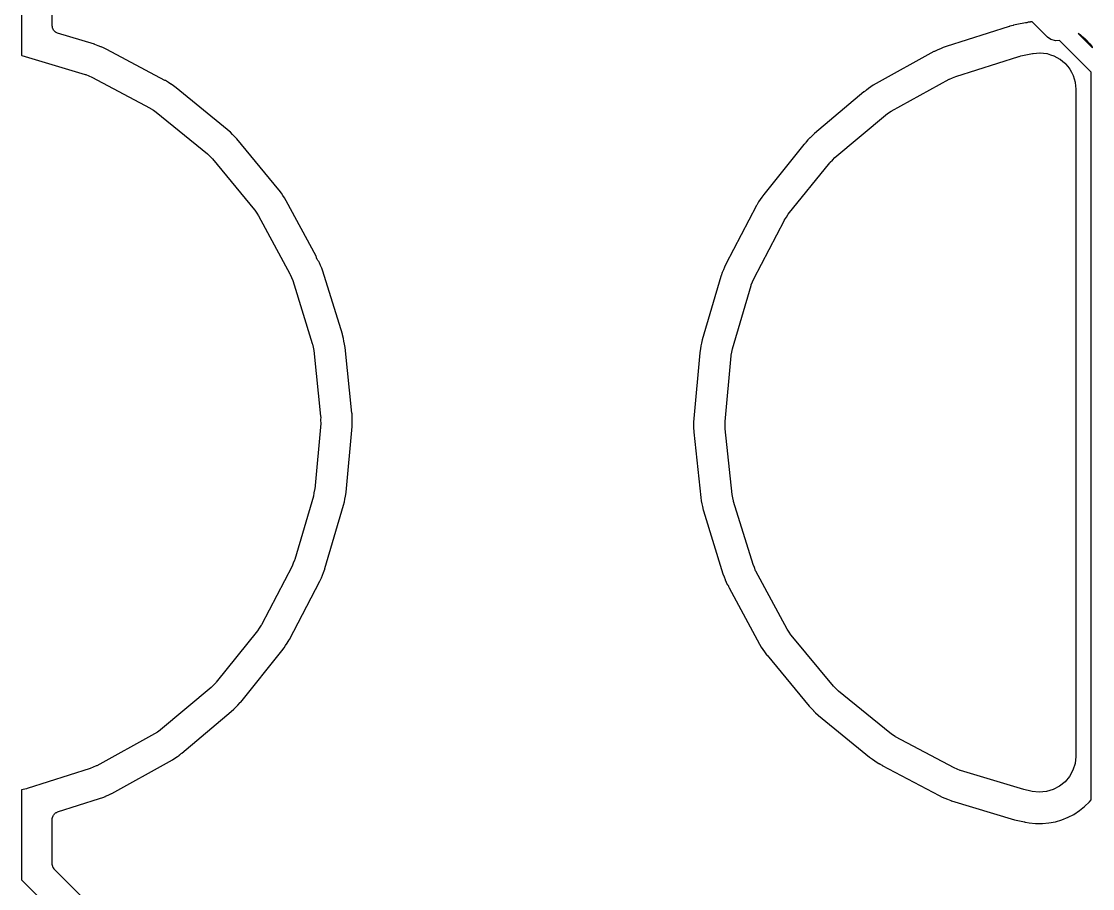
# Model space of a CAD drawing. Extents: x 40 to 174, y -137 to -40.
# Drawn here: x 121.9 to 139.57, y -95.79 to -81.48 of the extents above; entities that cross this region are included whole.
import ezdxf

# ---------------------------------------------------------------- set-up
doc = ezdxf.new("R2010")
doc.units = 0
doc.header["$MEASUREMENT"] = 0
doc.layers.add('BLACK', color=7, linetype='CONTINUOUS')

msp = doc.modelspace()

# ---------------------------------------------------------------- linework, layer by layer
at = {"layer": 'BLACK', "linetype": 'CONTINUOUS'}
for p, q in [((121.9, -79.7605), (121.9, -82.0401)), ((122.408, -81.5545), (122.408, -79.8368)), ((122.411, -81.5689), (122.408, -81.5545)), ((122.411, -81.5836), (122.411, -81.5689)), ((122.414, -81.5905), (122.411, -81.5836)), ((122.416, -81.598), (122.414, -81.5905)), ((122.423, -81.6106), (122.416, -81.598)), ((122.429, -81.6241), (122.423, -81.6106)), ((122.434, -81.6296), (122.429, -81.6241)), ((122.438, -81.6362), (122.434, -81.6296)), ((122.449, -81.6456), (122.438, -81.6362)), ((122.459, -81.6562), (122.449, -81.6456)), ((122.466, -81.6597), (122.459, -81.6562)), ((138.198, -81.5642), (137.161, -81.8932)), ((138.202, -81.5629), (138.198, -81.5642)), ((138.207, -81.5615), (138.202, -81.5629)), ((138.265, -81.5467), (138.207, -81.5615)), ((138.268, -81.546), (138.265, -81.5466)), ((138.265, -81.5466), (138.265, -81.5467)), ((138.269, -81.5459), (138.268, -81.5459)), ((138.268, -81.5459), (138.268, -81.546)), ((138.324, -81.5322), (138.269, -81.5459)), ((138.466, -81.5041), (138.324, -81.5322)), ((138.469, -81.5046), (138.466, -81.5041)), ((138.48, -81.5025), (138.469, -81.5046)), ((138.491, -81.5023), (138.48, -81.5025)), ((138.502, -81.4984), (138.491, -81.5023)), ((138.491, -81.5023), (138.491, -81.5023)), ((138.512, -81.4964), (138.502, -81.4984)), ((138.513, -81.4963), (138.512, -81.4963)), ((138.512, -81.4963), (138.512, -81.4964)), ((138.512, -81.4964), (138.512, -81.4964)), ((138.546, -81.4917), (138.513, -81.4963)), ((138.552, -81.4908), (138.546, -81.4917)), ((138.546, -81.4917), (138.546, -81.4917)), ((138.546, -81.4917), (138.546, -81.4917)), ((138.579, -81.4887), (138.552, -81.4908)), ((138.832, -81.7422), (138.579, -81.4887)), ((122.471, -81.6645), (122.466, -81.6597)), ((122.485, -81.6695), (122.471, -81.6645)), ((122.498, -81.6761), (122.485, -81.6695)), ((123.104, -81.8588), (122.498, -81.6761)), ((138.886, -81.7801), (138.832, -81.7422)), ((138.971, -81.8029), (138.886, -81.7801)), ((139.029, -81.7978), (138.971, -81.8029)), ((139.55, -82.3186), (139.029, -81.7978)), ((139.375, -81.7079), (139.339, -81.683)), ((139.339, -81.683), (139.575, -81.9194)), ((139.377, -81.7091), (139.375, -81.7079)), ((139.378, -81.7101), (139.377, -81.7091)), ((139.379, -81.7108), (139.378, -81.7101)), ((139.415, -81.7413), (139.379, -81.7108)), ((139.416, -81.7415), (139.415, -81.7413)), ((139.416, -81.7419), (139.416, -81.7415)), ((139.453, -81.7723), (139.416, -81.7419)), ((139.453, -81.773), (139.453, -81.7723)), ((139.455, -81.7738), (139.453, -81.773)), ((139.456, -81.7751), (139.455, -81.7738)), ((139.495, -81.8152), (139.456, -81.7751)), ((139.496, -81.8155), (139.495, -81.8152)), ((139.496, -81.8159), (139.496, -81.8155)), ((139.536, -81.8561), (139.496, -81.8159)), ((123.107, -81.8599), (123.104, -81.8588)), ((123.112, -81.8613), (123.107, -81.8599)), ((123.169, -81.8825), (123.112, -81.8613)), ((123.212, -81.9008), (123.169, -81.8825)), ((123.213, -81.901), (123.212, -81.9008)), ((123.214, -81.9015), (123.213, -81.901)), ((123.257, -81.9193), (123.214, -81.9015)), ((123.308, -81.9436), (123.257, -81.9193)), ((124.269, -82.4542), (123.308, -81.9436)), ((136.957, -81.9803), (136.004, -82.5044)), ((136.961, -81.9784), (136.957, -81.9803)), ((136.965, -81.9761), (136.961, -81.9784)), ((137.02, -81.9499), (136.965, -81.9761)), ((137.063, -81.9321), (137.02, -81.9499)), ((137.064, -81.9316), (137.063, -81.9321)), ((137.065, -81.9314), (137.064, -81.9316)), ((137.108, -81.9131), (137.065, -81.9314)), ((137.161, -81.8932), (137.108, -81.9131)), ((138.421, -82.0434), (138.584, -82.0113)), ((138.584, -82.0113), (138.587, -82.0107)), ((138.587, -82.0107), (138.588, -82.0106)), ((138.588, -82.0106), (138.592, -82.0098)), ((138.588, -82.0106), (138.588, -82.0106)), ((138.592, -82.0098), (138.648, -82.0051)), ((138.648, -82.0051), (138.704, -82)), ((138.704, -82), (138.707, -82.0003)), ((138.707, -82.0003), (138.709, -82.0001)), ((138.709, -82.0001), (138.765, -82.0064)), ((138.765, -82.0064), (138.821, -82.0123)), ((139.537, -81.8576), (139.536, -81.8561)), ((139.538, -81.8588), (139.537, -81.8576)), ((139.539, -81.8596), (139.538, -81.8588)), ((139.568, -81.8966), (139.539, -81.8596)), ((139.569, -81.8969), (139.568, -81.8966)), ((139.569, -81.8973), (139.569, -81.8969)), ((139.575, -81.9046), (139.569, -81.8973)), ((139.575, -81.9194), (139.575, -81.9046)), ((121.9, -82.0401), (121.909, -82.0418)), ((121.909, -82.0418), (122.953, -82.357)), ((137.316, -82.3902), (138.356, -82.0602)), ((138.356, -82.0602), (138.364, -82.0577)), ((138.364, -82.0577), (138.393, -82.052)), ((138.393, -82.052), (138.421, -82.0434)), ((138.821, -82.0123), (138.823, -82.0129)), ((138.823, -82.0129), (138.825, -82.0132)), ((138.825, -82.0132), (138.879, -82.0303)), ((138.879, -82.0303), (138.933, -82.0469)), ((138.933, -82.0469), (138.935, -82.048)), ((138.935, -82.048), (138.937, -82.0487)), ((138.937, -82.0487), (138.986, -82.0758)), ((138.986, -82.0758), (139.036, -82.1026)), ((139.036, -82.1026), (139.037, -82.1041)), ((139.037, -82.1041), (139.039, -82.1052)), ((139.039, -82.1052), (139.082, -82.1413)), ((139.082, -82.1413), (139.126, -82.1772)), ((139.126, -82.1772), (139.127, -82.179)), ((139.127, -82.179), (139.129, -82.1805)), ((139.129, -82.1805), (139.164, -82.2243)), ((122.953, -82.357), (122.961, -82.3595)), ((122.961, -82.3595), (123.011, -82.381)), ((139.164, -82.2243), (139.2, -82.268)), ((139.2, -82.268), (139.201, -82.27)), ((139.201, -82.27), (139.202, -82.2719)), ((139.202, -82.2719), (139.228, -82.3216)), ((139.228, -82.3216), (139.255, -82.3714)), ((139.55, -88.1131), (139.55, -82.3186)), ((123.011, -82.381), (123.061, -82.4017)), ((123.061, -82.4017), (124.025, -82.9138)), ((124.272, -82.456), (124.269, -82.4542)), ((124.277, -82.4583), (124.272, -82.456)), ((124.329, -82.4902), (124.277, -82.4583)), ((124.367, -82.5165), (124.329, -82.4902)), ((124.368, -82.5169), (124.367, -82.5165)), ((124.369, -82.5175), (124.368, -82.5169)), ((124.408, -82.5433), (124.369, -82.5175)), ((135.956, -82.5343), (135.917, -82.5607)), ((136.004, -82.5044), (135.956, -82.5343)), ((136.252, -82.962), (137.208, -82.4363)), ((137.208, -82.4363), (137.216, -82.4323)), ((137.216, -82.4323), (137.266, -82.4116)), ((137.266, -82.4116), (137.316, -82.3902)), ((139.255, -82.3714), (139.255, -82.3736)), ((139.255, -82.3736), (139.256, -82.3757)), ((139.256, -82.3757), (139.272, -82.4295)), ((139.272, -82.4295), (139.289, -82.4835)), ((139.289, -82.4835), (139.289, -82.4858)), ((139.289, -82.4858), (139.289, -82.488)), ((139.289, -82.488), (139.295, -82.5439)), ((124.454, -82.5772), (124.408, -82.5433)), ((125.297, -83.2646), (124.454, -82.5772)), ((135.802, -82.6458), (134.988, -83.3289)), ((135.805, -82.6446), (135.802, -82.6458)), ((135.813, -82.6379), (135.805, -82.6446)), ((135.822, -82.6328), (135.813, -82.6379)), ((135.825, -82.63), (135.822, -82.6328)), ((135.833, -82.6214), (135.825, -82.63)), ((135.842, -82.6141), (135.833, -82.6214)), ((135.877, -82.5875), (135.842, -82.6134)), ((135.842, -82.6134), (135.842, -82.6141)), ((135.916, -82.5617), (135.877, -82.5875)), ((135.917, -82.5607), (135.916, -82.5611)), ((135.916, -82.5611), (135.916, -82.5617)), ((139.295, -82.5439), (139.3, -82.6)), ((139.3, -82.6), (139.3, -93.6)), ((124.025, -82.9138), (124.032, -82.9178)), ((124.032, -82.9178), (124.077, -82.9485)), ((124.077, -82.9485), (124.122, -82.9786)), ((124.122, -82.9786), (124.968, -83.668)), ((135.32, -83.7295), (136.156, -83.0282)), ((136.156, -83.0281), (136.162, -83.0228)), ((136.156, -83.0282), (136.156, -83.0281)), ((136.156, -83.0281), (136.156, -83.0281)), ((136.162, -83.0228), (136.207, -82.9927)), ((136.207, -82.9927), (136.252, -82.962)), ((125.3, -83.2673), (125.297, -83.2646)), ((125.303, -83.2702), (125.3, -83.2673)), ((125.348, -83.3116), (125.303, -83.2702)), ((125.381, -83.3449), (125.348, -83.3116)), ((125.382, -83.3454), (125.381, -83.3449)), ((125.382, -83.3462), (125.382, -83.3454)), ((125.415, -83.379), (125.382, -83.3462)), ((125.454, -83.4212), (125.415, -83.379)), ((126.147, -84.2592), (125.454, -83.4212)), ((134.912, -83.4023), (134.879, -83.4351)), ((134.913, -83.401), (134.912, -83.4015)), ((134.912, -83.4015), (134.912, -83.4023)), ((134.946, -83.3676), (134.913, -83.401)), ((134.988, -83.3289), (134.946, -83.3676)), ((134.812, -83.513), (134.151, -84.335)), ((134.813, -83.5115), (134.812, -83.513)), ((134.821, -83.5065), (134.813, -83.5115)), ((134.829, -83.4967), (134.821, -83.5065)), ((134.839, -83.4881), (134.829, -83.4967)), ((134.841, -83.4846), (134.839, -83.4881)), ((134.845, -83.4766), (134.841, -83.4846)), ((134.847, -83.4741), (134.845, -83.4766)), ((134.851, -83.4694), (134.847, -83.4741)), ((134.853, -83.4632), (134.851, -83.4694)), ((134.879, -83.4351), (134.853, -83.4632)), ((124.968, -83.668), (124.974, -83.6734)), ((124.974, -83.6734), (125.012, -83.7123)), ((125.012, -83.7123), (125.051, -83.7506)), ((125.051, -83.7506), (125.746, -84.5911)), ((135.243, -83.8067), (135.282, -83.7683)), ((135.282, -83.7683), (135.32, -83.7295)), ((134.554, -84.6635), (135.238, -83.8132)), ((135.238, -83.8132), (135.243, -83.8067)), ((135.238, -83.8132), (135.238, -83.8132)), ((135.238, -83.8132), (135.238, -83.8132)), ((126.15, -84.2622), (126.147, -84.2592)), ((126.153, -84.266), (126.15, -84.2622)), ((126.189, -84.3154), (126.153, -84.266)), ((126.215, -84.3544), (126.189, -84.3154)), ((126.215, -84.355), (126.215, -84.3544)), ((126.216, -84.3558), (126.215, -84.355)), ((126.242, -84.3946), (126.216, -84.3558)), ((126.271, -84.4434), (126.242, -84.3946)), ((126.764, -85.3546), (126.271, -84.4434)), ((134.065, -84.4604), (134.033, -84.5128)), ((134.091, -84.4217), (134.065, -84.4604)), ((134.092, -84.4203), (134.091, -84.4209)), ((134.091, -84.4209), (134.091, -84.4217)), ((134.117, -84.3812), (134.092, -84.4203)), ((134.151, -84.335), (134.117, -84.3812)), ((125.746, -84.5911), (125.752, -84.5976)), ((125.752, -84.5976), (125.782, -84.6432)), ((125.782, -84.6432), (125.812, -84.6882)), ((134.029, -84.5204), (133.525, -85.4846)), ((134.031, -84.5169), (134.029, -84.5204)), ((134.029, -84.5204), (134.029, -84.5204)), ((134.033, -84.5128), (134.031, -84.5169)), ((125.812, -84.6882), (126.331, -85.6479)), ((133.985, -85.7284), (134.49, -84.7615)), ((134.49, -84.7615), (134.494, -84.7541)), ((134.494, -84.7541), (134.525, -84.709)), ((134.525, -84.709), (134.554, -84.6635)), ((126.764, -85.3579), (126.764, -85.3546)), ((126.768, -85.3715), (126.764, -85.3579)), ((126.77, -85.3855), (126.768, -85.3715)), ((126.771, -85.3885), (126.77, -85.3855)), ((126.771, -85.3887), (126.771, -85.3885)), ((126.774, -85.393), (126.771, -85.3887)), ((126.776, -85.4004), (126.774, -85.393)), ((126.778, -85.4043), (126.776, -85.4004)), ((126.786, -85.4155), (126.778, -85.4043)), ((126.792, -85.4276), (126.786, -85.4155)), ((126.798, -85.4333), (126.792, -85.4276)), ((126.803, -85.4402), (126.798, -85.4333)), ((126.81, -85.4448), (126.803, -85.4402)), ((126.819, -85.4634), (126.81, -85.4448)), ((126.836, -85.5065), (126.819, -85.4634)), ((126.837, -85.5073), (126.836, -85.5065)), ((126.837, -85.5082), (126.837, -85.5073)), ((126.855, -85.5512), (126.837, -85.5082)), ((133.501, -85.5363), (133.484, -85.5797)), ((133.525, -85.4846), (133.501, -85.5363)), ((126.331, -85.6479), (126.331, -85.6479)), ((126.331, -85.6479), (126.331, -85.6479)), ((126.331, -85.6479), (126.335, -85.6553)), ((126.335, -85.6553), (126.355, -85.7057)), ((126.355, -85.7057), (126.376, -85.7558)), ((126.874, -85.6048), (126.855, -85.5512)), ((127.196, -86.6437), (126.874, -85.6048)), ((133.442, -85.6902), (133.135, -86.7337)), ((133.443, -85.6862), (133.442, -85.6902)), ((133.444, -85.6818), (133.443, -85.6862)), ((133.465, -85.6242), (133.444, -85.6818)), ((133.483, -85.5813), (133.465, -85.6242)), ((133.484, -85.5797), (133.483, -85.5805)), ((133.483, -85.5805), (133.483, -85.5813)), ((126.376, -85.7558), (126.699, -86.798)), ((133.633, -86.8836), (133.941, -85.837)), ((133.941, -85.837), (133.944, -85.8289)), ((133.944, -85.8289), (133.965, -85.7788)), ((133.965, -85.7788), (133.985, -85.7284)), ((127.197, -86.6478), (127.196, -86.6437)), ((127.199, -86.6524), (127.197, -86.6478)), ((127.213, -86.7117), (127.199, -86.6524)), ((127.222, -86.7574), (127.213, -86.7117)), ((127.222, -86.7583), (127.222, -86.7574)), ((127.222, -86.7592), (127.222, -86.7583)), ((127.232, -86.805), (127.222, -86.7592)), ((133.135, -86.7337), (133.121, -86.7892)), ((126.699, -86.798), (126.701, -86.806)), ((126.701, -86.806), (126.712, -86.8594)), ((126.712, -86.8594), (126.723, -86.9127)), ((126.723, -86.9127), (126.837, -87.9977)), ((127.241, -86.8614), (127.232, -86.805)), ((127.354, -87.9431), (127.241, -86.8614)), ((133.093, -86.9518), (132.994, -88.0349)), ((133.094, -86.9429), (133.093, -86.9477)), ((133.093, -86.9477), (133.093, -86.9518)), ((133.103, -86.8824), (133.094, -86.9429)), ((133.112, -86.8368), (133.103, -86.8824)), ((133.113, -86.8351), (133.112, -86.8359)), ((133.112, -86.8359), (133.112, -86.8368)), ((133.121, -86.7892), (133.113, -86.8351)), ((133.612, -86.9903), (133.623, -86.937)), ((133.623, -86.937), (133.633, -86.8836)), ((133.512, -88.0852), (133.611, -86.9986)), ((133.611, -86.9986), (133.612, -86.9903)), ((126.837, -87.9977), (126.838, -88.0061)), ((126.838, -88.0061), (126.837, -88.0605)), ((127.355, -87.9471), (127.354, -87.9431)), ((127.355, -87.9519), (127.355, -87.9471)), ((127.358, -88.013), (127.355, -87.9519)), ((127.358, -88.0596), (127.358, -88.013)), ((126.838, -88.1148), (126.739, -89.2014)), ((126.837, -88.0605), (126.838, -88.1148)), ((127.257, -89.2481), (127.356, -88.1651)), ((127.356, -88.1651), (127.358, -88.1081)), ((127.358, -88.0604), (127.358, -88.0596)), ((127.358, -88.0613), (127.358, -88.0604)), ((127.358, -88.1081), (127.358, -88.0613)), ((132.994, -88.0349), (132.992, -88.0919)), ((132.992, -88.0919), (132.992, -88.1386)), ((132.992, -88.1386), (132.992, -88.1395)), ((132.992, -88.1395), (132.992, -88.1404)), ((132.992, -88.1404), (132.992, -88.187)), ((132.992, -88.187), (132.995, -88.2481)), ((133.513, -88.1395), (133.512, -88.0852)), ((133.512, -88.1939), (133.513, -88.1395)), ((133.513, -88.2023), (133.512, -88.1939)), ((139.55, -94.3256), (139.55, -88.1131)), ((139.55, -88.1131), (139.55, -88.1131)), ((132.995, -88.2481), (132.995, -88.2529)), ((132.995, -88.2529), (132.996, -88.2569)), ((132.996, -88.2569), (133.109, -89.3386)), ((133.627, -89.2873), (133.513, -88.2023)), ((126.738, -89.2097), (126.727, -89.263)), ((126.739, -89.2014), (126.738, -89.2097)), ((127.247, -89.3176), (127.256, -89.2571)), ((127.256, -89.2571), (127.257, -89.2523)), ((127.257, -89.2523), (127.257, -89.2481)), ((126.717, -89.3164), (126.409, -90.363)), ((126.727, -89.263), (126.717, -89.3164)), ((127.215, -89.4663), (127.229, -89.4108)), ((127.229, -89.4108), (127.237, -89.3649)), ((127.237, -89.3649), (127.238, -89.3641)), ((127.238, -89.3632), (127.247, -89.3176)), ((127.238, -89.3641), (127.238, -89.3632)), ((133.109, -89.3386), (133.118, -89.395)), ((133.118, -89.395), (133.128, -89.4409)), ((133.638, -89.3406), (133.627, -89.2873)), ((133.649, -89.394), (133.638, -89.3406)), ((133.651, -89.402), (133.649, -89.394)), ((133.974, -90.4442), (133.651, -89.402)), ((126.908, -90.5098), (127.215, -89.4663)), ((133.128, -89.4409), (133.128, -89.4418)), ((133.128, -89.4418), (133.128, -89.4426)), ((133.128, -89.4426), (133.137, -89.4883)), ((133.137, -89.4883), (133.151, -89.5476)), ((133.151, -89.5476), (133.153, -89.552)), ((133.153, -89.552), (133.154, -89.5563)), ((133.154, -89.5563), (133.476, -90.5952)), ((126.365, -90.4716), (125.86, -91.4385)), ((126.385, -90.4212), (126.365, -90.4716)), ((126.406, -90.3711), (126.385, -90.4212)), ((126.409, -90.363), (126.406, -90.3711)), ((133.995, -90.4943), (133.974, -90.4442)), ((134.015, -90.5447), (133.995, -90.4943)), ((126.825, -90.7154), (126.849, -90.6637)), ((126.849, -90.6637), (126.866, -90.6203)), ((126.866, -90.6203), (126.867, -90.6196)), ((126.867, -90.6187), (126.885, -90.5758)), ((126.867, -90.6196), (126.867, -90.6187)), ((126.885, -90.5758), (126.906, -90.5182)), ((126.906, -90.5182), (126.907, -90.5136)), ((126.907, -90.5136), (126.908, -90.5098)), ((133.476, -90.5952), (133.495, -90.6488)), ((133.495, -90.6488), (133.513, -90.6919)), ((134.019, -90.5521), (134.015, -90.5447)), ((134.538, -91.5118), (134.019, -90.5521)), ((134.019, -90.5521), (134.019, -90.5521)), ((134.019, -90.5521), (134.019, -90.5521)), ((126.321, -91.6793), (126.825, -90.7154)), ((133.513, -90.6919), (133.513, -90.6927)), ((133.513, -90.6927), (133.514, -90.6935)), ((133.514, -90.6935), (133.531, -90.7366)), ((133.531, -90.7366), (133.547, -90.771)), ((133.547, -90.771), (133.552, -90.7754)), ((133.552, -90.7754), (133.557, -90.784)), ((133.557, -90.784), (133.563, -90.7914)), ((133.563, -90.7914), (133.565, -90.7953)), ((133.565, -90.7953), (133.569, -90.8067)), ((133.569, -90.8067), (133.575, -90.8174)), ((133.575, -90.8174), (133.576, -90.8274)), ((133.576, -90.8274), (133.577, -90.8281)), ((133.577, -90.8281), (134.079, -91.7566)), ((125.796, -91.5365), (125.112, -92.3868)), ((125.825, -91.491), (125.796, -91.5365)), ((125.856, -91.4459), (125.825, -91.491)), ((125.86, -91.4385), (125.856, -91.4459)), ((134.568, -91.5568), (134.538, -91.5118)), ((126.285, -91.7396), (126.317, -91.6873)), ((126.317, -91.6873), (126.319, -91.6831)), ((126.319, -91.6831), (126.321, -91.6793)), ((134.598, -91.6024), (134.568, -91.5568)), ((134.604, -91.6089), (134.598, -91.6024)), ((135.299, -92.4494), (134.604, -91.6089)), ((125.518, -92.7127), (126.199, -91.865)), ((126.199, -91.865), (126.233, -91.8188)), ((126.233, -91.8188), (126.258, -91.7797)), ((126.258, -91.7797), (126.259, -91.7791)), ((126.259, -91.7783), (126.285, -91.7396)), ((126.259, -91.7791), (126.259, -91.7783)), ((134.079, -91.7566), (134.108, -91.8054)), ((134.108, -91.8054), (134.134, -91.8441)), ((134.134, -91.8441), (134.135, -91.845)), ((134.135, -91.845), (134.135, -91.8456)), ((134.135, -91.8456), (134.161, -91.8846)), ((134.161, -91.8846), (134.197, -91.934)), ((134.197, -91.934), (134.2, -91.9375)), ((134.2, -91.9375), (134.203, -91.941)), ((134.203, -91.941), (134.896, -92.7788)), ((125.068, -92.4316), (125.03, -92.4705)), ((125.107, -92.3933), (125.068, -92.4316)), ((125.112, -92.3868), (125.107, -92.3933)), ((125.03, -92.4705), (124.194, -93.1718)), ((135.338, -92.4877), (135.299, -92.4494)), ((135.376, -92.5266), (135.338, -92.4877)), ((135.382, -92.532), (135.376, -92.5266)), ((136.228, -93.2214), (135.382, -92.532)), ((125.438, -92.7977), (125.471, -92.7649)), ((125.471, -92.7649), (125.512, -92.7196)), ((125.512, -92.7196), (125.515, -92.716)), ((125.515, -92.716), (125.518, -92.7127)), ((134.896, -92.7788), (134.935, -92.821)), ((124.548, -93.5542), (125.362, -92.8711)), ((125.362, -92.8711), (125.404, -92.8324)), ((125.404, -92.8324), (125.437, -92.799)), ((125.437, -92.799), (125.438, -92.7985)), ((125.438, -92.7985), (125.438, -92.7977)), ((134.935, -92.821), (134.968, -92.8538)), ((134.968, -92.8538), (134.968, -92.8546)), ((134.968, -92.8546), (134.969, -92.8551)), ((134.969, -92.8551), (135.002, -92.8884)), ((135.002, -92.8884), (135.047, -92.9298)), ((135.047, -92.9298), (135.05, -92.9328)), ((135.05, -92.9328), (135.053, -92.9355)), ((135.053, -92.9355), (135.896, -93.6228)), ((124.098, -93.238), (123.142, -93.7637)), ((124.143, -93.2073), (124.098, -93.238)), ((124.188, -93.1772), (124.143, -93.2073)), ((124.194, -93.1719), (124.188, -93.1772)), ((124.194, -93.1718), (124.194, -93.1719)), ((124.194, -93.1719), (124.194, -93.1719)), ((136.273, -93.2515), (136.228, -93.2214)), ((136.318, -93.2822), (136.273, -93.2515)), ((136.325, -93.2862), (136.318, -93.2822)), ((137.289, -93.7983), (136.325, -93.2862)), ((136.325, -93.2862), (136.325, -93.2862)), ((136.325, -93.2862), (136.325, -93.2862)), ((124.346, -93.6955), (124.394, -93.6657)), ((124.394, -93.6657), (124.433, -93.6393)), ((124.433, -93.6393), (124.434, -93.6389)), ((124.434, -93.6383), (124.473, -93.6125)), ((124.434, -93.6389), (124.434, -93.6383)), ((124.473, -93.6125), (124.508, -93.5866)), ((124.508, -93.5859), (124.517, -93.5786)), ((124.508, -93.5866), (124.508, -93.5859)), ((124.517, -93.5786), (124.525, -93.57)), ((124.525, -93.57), (124.528, -93.5672)), ((124.528, -93.5672), (124.537, -93.5621)), ((124.537, -93.5621), (124.545, -93.5554)), ((124.545, -93.5554), (124.548, -93.5542)), ((135.896, -93.6228), (135.942, -93.6567)), ((135.942, -93.6567), (135.981, -93.6825)), ((139.3, -93.6084), (139.287, -93.7247)), ((139.3, -93.6), (139.3, -93.6084)), ((123.034, -93.8098), (121.994, -94.1398)), ((123.084, -93.7884), (123.034, -93.8098)), ((123.134, -93.7677), (123.084, -93.7884)), ((123.142, -93.7637), (123.134, -93.7677)), ((123.393, -94.2196), (124.346, -93.6955)), ((135.981, -93.6825), (135.982, -93.6831)), ((135.982, -93.6831), (135.983, -93.6835)), ((135.983, -93.6835), (136.021, -93.7098)), ((136.021, -93.7098), (136.048, -93.7265)), ((136.048, -93.7265), (136.05, -93.728)), ((136.05, -93.728), (136.052, -93.7289)), ((136.052, -93.7289), (136.059, -93.7331)), ((136.059, -93.7331), (136.062, -93.7345)), ((136.062, -93.7345), (136.062, -93.7345)), ((136.062, -93.7345), (136.067, -93.7371)), ((136.067, -93.7371), (136.075, -93.7395)), ((136.075, -93.7395), (136.079, -93.7414)), ((136.079, -93.7414), (136.089, -93.7491)), ((136.089, -93.7491), (136.101, -93.7552)), ((136.101, -93.7552), (136.103, -93.7574)), ((136.103, -93.7574), (137.042, -94.2564)), ((137.339, -93.819), (137.289, -93.7983)), ((137.389, -93.8405), (137.339, -93.819)), ((137.397, -93.843), (137.389, -93.8405)), ((138.441, -94.1582), (137.397, -93.843)), ((139.251, -93.8364), (139.195, -93.939)), ((139.287, -93.7247), (139.251, -93.8364)), ((139.12, -94.0287), (139.029, -94.1021)), ((139.195, -93.939), (139.12, -94.0287)), ((121.929, -94.1566), (121.9, -94.1623)), ((121.9, -94.1623), (121.9, -95.6464)), ((121.957, -94.148), (121.929, -94.1566)), ((121.986, -94.1423), (121.957, -94.148)), ((121.994, -94.1398), (121.986, -94.1423)), ((138.556, -94.1809), (138.441, -94.1582)), ((138.557, -94.1809), (138.556, -94.1809)), ((138.579, -94.1877), (138.557, -94.1809)), ((138.696, -94.2), (138.579, -94.1877)), ((138.812, -94.1894), (138.696, -94.2)), ((138.925, -94.1563), (138.812, -94.1894)), ((139.029, -94.1021), (138.925, -94.1563)), ((122.497, -94.5264), (123.189, -94.3068)), ((123.189, -94.3068), (123.242, -94.2869)), ((123.242, -94.2869), (123.285, -94.2686)), ((123.285, -94.2686), (123.286, -94.2683)), ((123.286, -94.2683), (123.287, -94.2679)), ((123.287, -94.2679), (123.33, -94.2501)), ((123.33, -94.2501), (123.385, -94.2239)), ((123.385, -94.2239), (123.389, -94.2216)), ((123.389, -94.2216), (123.393, -94.2196)), ((137.042, -94.2564), (137.093, -94.2807)), ((137.093, -94.2807), (137.136, -94.2985)), ((137.136, -94.2985), (137.137, -94.299)), ((137.137, -94.299), (137.138, -94.2992)), ((137.138, -94.2992), (137.181, -94.3175)), ((137.181, -94.3175), (137.238, -94.3387)), ((137.238, -94.3387), (137.243, -94.3401)), ((137.243, -94.3401), (137.246, -94.3412)), ((137.246, -94.3412), (138.288, -94.6556)), ((139.441, -94.4382), (139.522, -94.3585)), ((139.522, -94.3585), (139.55, -94.3256)), ((122.438, -94.5658), (122.448, -94.557)), ((122.448, -94.557), (122.458, -94.5468)), ((122.458, -94.5468), (122.465, -94.5429)), ((122.465, -94.5429), (122.471, -94.5375)), ((122.471, -94.5375), (122.484, -94.5328)), ((122.484, -94.5328), (122.497, -94.5264)), ((139.264, -94.5662), (139.359, -94.5038)), ((139.359, -94.5038), (139.441, -94.4382)), ((122.408, -94.6475), (122.41, -94.6339)), ((122.408, -95.3834), (122.408, -94.6475)), ((122.41, -94.6339), (122.411, -94.6202)), ((122.411, -94.6202), (122.414, -94.6124)), ((122.414, -94.6124), (122.416, -94.604)), ((122.416, -94.604), (122.423, -94.5921)), ((122.423, -94.5921), (122.428, -94.5794)), ((122.428, -94.5794), (122.433, -94.5732)), ((122.433, -94.5732), (122.438, -94.5658)), ((138.288, -94.6556), (138.343, -94.6693)), ((138.343, -94.6693), (138.449, -94.6903)), ((138.449, -94.6903), (138.453, -94.6907)), ((138.453, -94.6907), (138.459, -94.6925)), ((138.459, -94.6925), (138.466, -94.6927)), ((138.466, -94.6927), (138.531, -94.706)), ((138.531, -94.706), (138.635, -94.7169)), ((138.635, -94.7169), (138.749, -94.7177)), ((138.749, -94.7177), (138.853, -94.7082)), ((138.853, -94.7082), (138.965, -94.6869)), ((138.965, -94.6869), (139.066, -94.6573)), ((139.066, -94.6573), (139.171, -94.6146)), ((139.171, -94.6146), (139.264, -94.5662)), ((122.409, -95.3889), (122.408, -95.3834)), ((122.408, -95.3945), (122.409, -95.3889)), ((122.413, -95.4105), (122.408, -95.3945)), ((122.416, -95.4269), (122.413, -95.4105)), ((122.418, -95.4317), (122.416, -95.4269)), ((122.42, -95.4371), (122.418, -95.4317)), ((122.429, -95.4507), (122.42, -95.4371)), ((122.438, -95.4651), (122.429, -95.4507)), ((122.442, -95.4686), (122.438, -95.4651)), ((122.445, -95.4732), (122.442, -95.4686)), ((123.677, -96.7048), (122.445, -95.4732)), ((121.9, -95.6464), (123.504, -97.25))]:
    msp.add_line(p, q, dxfattribs=at)

doc.saveas('drawing.dxf')
